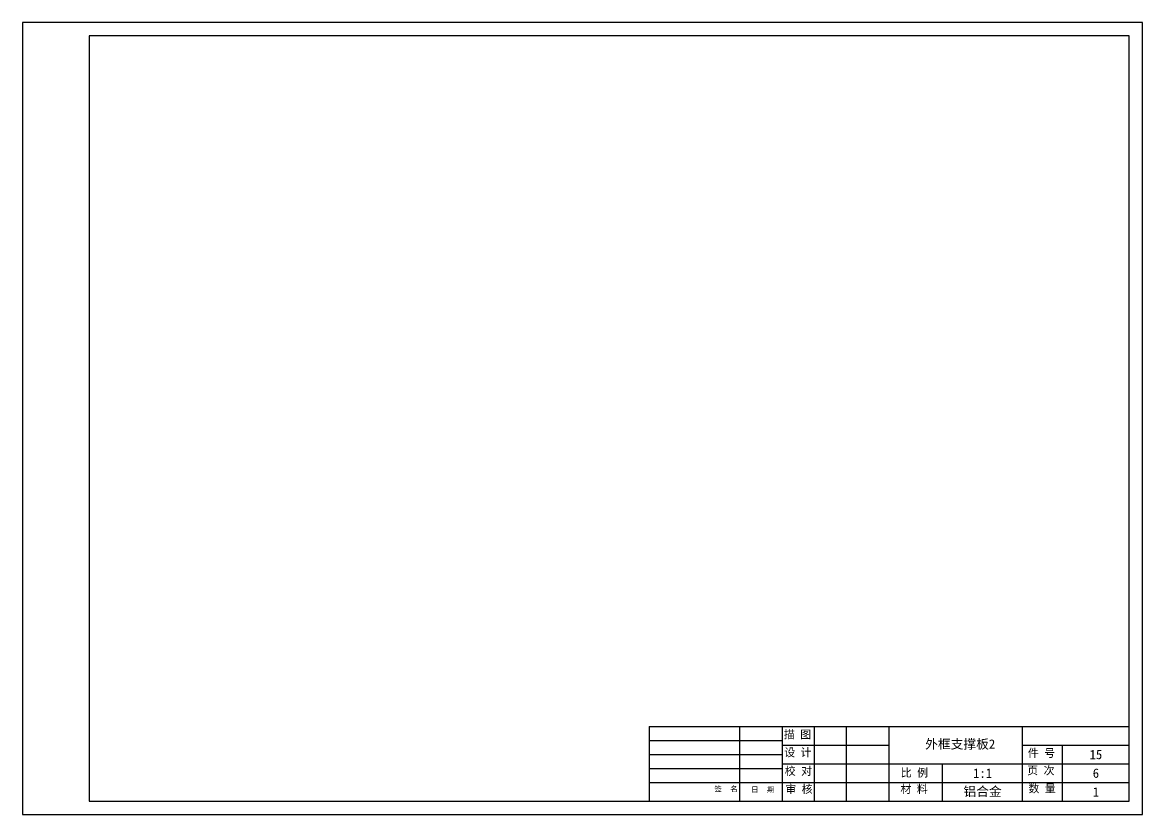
# Model space of a CAD drawing. Header units: millimetres. Extents: x -473 to 6267, y 319 to 3284.
# Drawn here: x -472.9 to -52.9, y 1139.3 to 1436.3 of the extents above; entities that cross this region are included whole.
import ezdxf

# ---------------------------------------------------------------- set-up
doc = ezdxf.new("R2010")
doc.units = ezdxf.units.MM
doc.layers.add('10', color=7, linetype='Continuous')
doc.layers.add('SLD-0', color=7, linetype='Continuous')
doc.layers.add('3mm', color=7, linetype='Continuous', lineweight=30)
doc.layers.add('标题栏', color=7, linetype='Continuous', lineweight=25)

msp = doc.modelspace()

# ---------------------------------------------------------------- linework, layer by layer
for p, q in [((-57.924, 1144.338), (-57.924, 1172.338)), ((-237.924, 1144.338), (-57.924, 1144.338))]:
    msp.add_line(p, q)
at = {"layer": '10'}
msp.add_lwpolyline([(-472.924, 1139.338), (-52.924, 1139.338), (-52.924, 1436.338), (-472.924, 1436.338)], close=True, dxfattribs=at)
at = {"layer": '3mm'}
msp.add_line((-237.924, 1172.338), (-57.924, 1172.338), dxfattribs=at)
at = {"layer": '3mm', "lineweight": 30}
msp.add_line((-237.924, 1172.338), (-237.924, 1144.338), dxfattribs=at)
at = {"layer": '3mm'}
msp.add_lwpolyline([(-447.924, 1144.338), (-57.924, 1144.338), (-57.924, 1431.338), (-447.924, 1431.338)], close=True, dxfattribs=at)
at = {"layer": '标题栏'}
for p, q in [((-203.924, 1144.338), (-203.924, 1172.338)), ((-187.924, 1144.338), (-187.924, 1172.338)), ((-175.924, 1144.338), (-175.924, 1172.338)), ((-163.924, 1144.338), (-163.924, 1172.338)), ((-147.924, 1144.338), (-147.924, 1172.338)), ((-97.924, 1144.338), (-97.924, 1172.338)), ((-237.924, 1167.088), (-187.924, 1167.088)), ((-187.924, 1165.338), (-147.924, 1165.338)), ((-97.924, 1165.338), (-57.924, 1165.338)), ((-82.924, 1144.338), (-82.924, 1165.338)), ((-237.924, 1161.838), (-187.924, 1161.838)), ((-237.924, 1156.588), (-187.924, 1156.588)), ((-187.924, 1158.338), (-147.924, 1158.338)), ((-147.924, 1158.338), (-97.924, 1158.338)), ((-127.924, 1144.338), (-127.924, 1158.338)), ((-97.924, 1158.338), (-57.924, 1158.338)), ((-237.924, 1151.338), (-57.924, 1151.338))]:
    msp.add_line(p, q, dxfattribs=at)

# ---------------------------------------------------------------- texts
at = {"layer": 'SLD-0', "linetype": 'Continuous', "lineweight": -3, "char_height": 3.5, "attachment_point": 5}
for s, width, insert in [('15', 25, (-70.424, 1161.838)), ('{\\fSimSun|b0|i0|c134|p54;1:1}', 30, (-112.924, 1154.838)), ('6', 25, (-70.424, 1154.838)), ('{\\fSimSun|b0|i0|c134|p54;铝合金}', 30, (-112.924, 1147.838)), ('1', 25, (-70.424, 1147.838))]:
    msp.add_mtext_dynamic_manual_height_columns(s, width=width, gutter_width=17.5, heights=[0], dxfattribs=dict(at, insert=insert))
at = {"layer": '标题栏', "attachment_point": 1}
for s, insert, char_height, width in [('{\\fSimSun|b0|i0|c134|p54; 描 图}', (-189.481, 1170.887), 3, 12.20894), ('{\\fSimSun|b0|i0|c134|p54;设 计}', (-187.3, 1164.132), 3, 11.99092), ('{\\fSimSun|b0|i0|c134|p54;件 号}', (-95.951, 1163.914), 3, 14.17108), ('{\\fSimSun|b0|i0|c134|p54;校 对}', (-187.082, 1157.159), 3, 11.99092), ('{\\fSimSun|b0|i0|c134|p54;比 例}', (-143.57, 1156.538), 3, 12.20893), ('{\\fSimSun|b0|i0|c134|p54;页 次}', (-96.169, 1157.377), 3, 14.60712), ('{\\fSimSun|b0|i0|c134|p54;审 核}', (-186.864, 1150.403), 3, 12.20893), ('{\\fSimSun|b0|i0|c134|p54;材 料}', (-143.697, 1150.403), 3, 18.09539), ('{\\fSimSun|b0|i0|c134|p54;数 量}', (-95.733, 1150.621), 3, 14.60712), ('{\\fSimSun|b0|i0|c134|p54;签  名}', (-213.462, 1149.968), 2, 11.99092), ('{\\fSimSun|b0|i0|c134|p54;日  期}', (-199.727, 1149.75), 2, 16.13323)]:
    msp.add_mtext(s, dxfattribs=dict(at, insert=insert, char_height=char_height, width=width))
at = {"layer": '标题栏', "lineweight": -3, "insert": (-121.301, 1165.592), "char_height": 3.5, "attachment_point": 5}
msp.add_mtext_dynamic_manual_height_columns('{\\fSimSun|b0|i0|c134|p2;外框支撑板2}', width=30, gutter_width=17.5, heights=[0], dxfattribs=at)

doc.saveas('drawing.dxf')
